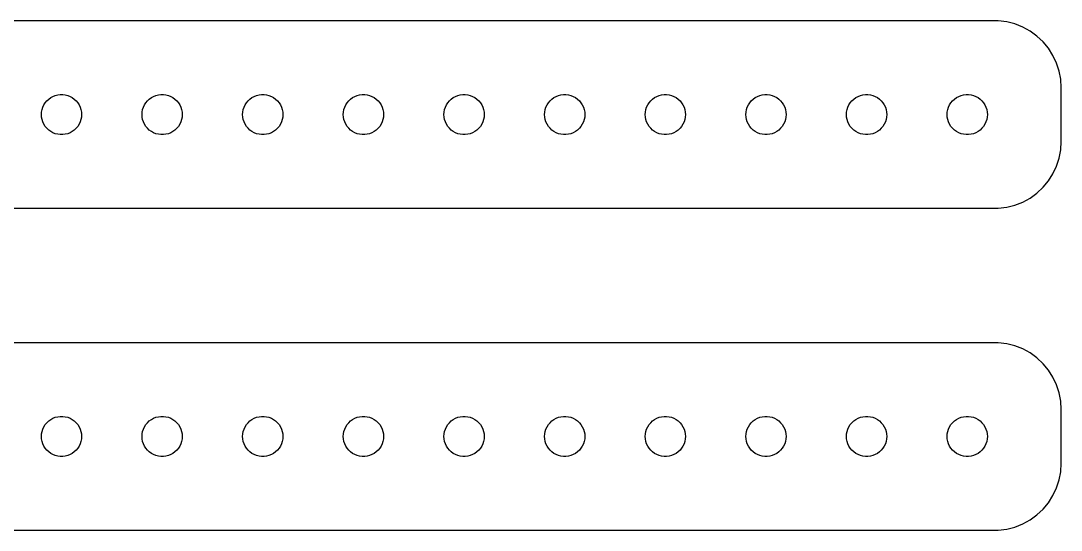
# Model space of a CAD drawing. Header units: metres. Extents: x -150 to 150, y 113 to 223.
# Drawn here: x 72 to 149.5, y 113 to 151 of the extents above; entities that cross this region are included whole.
import ezdxf

# ---------------------------------------------------------------- set-up
doc = ezdxf.new("R2010")
doc.units = ezdxf.units.M

msp = doc.modelspace()

# ---------------------------------------------------------------- linework, layer by layer
for p, q in [((144.814, 150.99), (-144.814, 150.99)), ((145.437, 150.911), (144.814, 150.99)), ((146.045, 150.755), (145.437, 150.911)), ((146.629, 150.524), (146.045, 150.755)), ((147.179, 150.222), (146.629, 150.524)), ((147.687, 149.853), (147.179, 150.222)), ((148.145, 149.423), (147.687, 149.853)), ((148.545, 148.939), (148.145, 149.423)), ((148.882, 148.409), (148.545, 148.939)), ((149.149, 147.841), (148.882, 148.409)), ((149.343, 147.243), (149.149, 147.841)), ((149.461, 146.627), (149.343, 147.243)), ((149.5, 146), (149.461, 146.627)), ((149.5, 142), (149.5, 146)), ((73.7865, 144.882), (73.9065, 145.027)), ((73.9065, 145.027), (74.0439, 145.156)), ((74.0439, 145.156), (74.1963, 145.266)), ((74.1963, 145.266), (74.3613, 145.357)), ((74.3613, 145.357), (74.5365, 145.427)), ((74.5365, 145.427), (74.7189, 145.473)), ((74.7189, 145.473), (74.9058, 145.497)), ((74.9058, 145.497), (75.0942, 145.497)), ((75.0942, 145.497), (75.2811, 145.473)), ((75.2811, 145.473), (75.4635, 145.427)), ((75.4635, 145.427), (75.6387, 145.357)), ((75.6387, 145.357), (75.8037, 145.266)), ((75.8037, 145.266), (75.9561, 145.156)), ((75.9561, 145.156), (76.0934, 145.027)), ((76.0934, 145.027), (76.2135, 144.882)), ((81.2865, 144.882), (81.4065, 145.027)), ((81.4065, 145.027), (81.5439, 145.156)), ((81.5439, 145.156), (81.6963, 145.266)), ((81.6963, 145.266), (81.8613, 145.357)), ((81.8613, 145.357), (82.0365, 145.427)), ((82.0365, 145.427), (82.2189, 145.473)), ((82.2189, 145.473), (82.4058, 145.497)), ((82.4058, 145.497), (82.5942, 145.497)), ((82.5942, 145.497), (82.7811, 145.473)), ((82.7811, 145.473), (82.9635, 145.427)), ((82.9635, 145.427), (83.1387, 145.357)), ((83.1387, 145.357), (83.3037, 145.266)), ((83.3037, 145.266), (83.4561, 145.156)), ((83.4561, 145.156), (83.5934, 145.027)), ((83.5934, 145.027), (83.7135, 144.882)), ((88.7865, 144.882), (88.9065, 145.027)), ((88.9065, 145.027), (89.0439, 145.156)), ((89.0439, 145.156), (89.1963, 145.266)), ((89.1963, 145.266), (89.3613, 145.357)), ((89.3613, 145.357), (89.5365, 145.427)), ((89.5365, 145.427), (89.7189, 145.473)), ((89.7189, 145.473), (89.9058, 145.497)), ((89.9058, 145.497), (90.0942, 145.497)), ((90.0942, 145.497), (90.2811, 145.473)), ((90.2811, 145.473), (90.4635, 145.427)), ((90.4635, 145.427), (90.6387, 145.357)), ((90.6387, 145.357), (90.8037, 145.266)), ((90.8037, 145.266), (90.9561, 145.156)), ((90.9561, 145.156), (91.0934, 145.027)), ((91.0934, 145.027), (91.2135, 144.882)), ((96.2865, 144.882), (96.4065, 145.027)), ((96.4065, 145.027), (96.5439, 145.156)), ((96.5439, 145.156), (96.6963, 145.266)), ((96.6963, 145.266), (96.8613, 145.357)), ((96.8613, 145.357), (97.0365, 145.427)), ((97.0365, 145.427), (97.2189, 145.473)), ((97.2189, 145.473), (97.4058, 145.497)), ((97.4058, 145.497), (97.5942, 145.497)), ((97.5942, 145.497), (97.7811, 145.473)), ((97.7811, 145.473), (97.9635, 145.427)), ((97.9635, 145.427), (98.1387, 145.357)), ((98.1387, 145.357), (98.3037, 145.266)), ((98.3037, 145.266), (98.4561, 145.156)), ((98.4561, 145.156), (98.5934, 145.027)), ((98.5934, 145.027), (98.7135, 144.882)), ((103.786, 144.882), (103.907, 145.027)), ((103.907, 145.027), (104.044, 145.156)), ((104.044, 145.156), (104.196, 145.266)), ((104.196, 145.266), (104.361, 145.357)), ((104.361, 145.357), (104.536, 145.427)), ((104.536, 145.427), (104.719, 145.473)), ((104.719, 145.473), (104.906, 145.497)), ((104.906, 145.497), (105.094, 145.497)), ((105.094, 145.497), (105.281, 145.473)), ((105.281, 145.473), (105.464, 145.427)), ((105.464, 145.427), (105.639, 145.357)), ((105.639, 145.357), (105.804, 145.266)), ((105.804, 145.266), (105.956, 145.156)), ((105.956, 145.156), (106.093, 145.027)), ((106.093, 145.027), (106.214, 144.882)), ((111.286, 144.882), (111.407, 145.027)), ((111.407, 145.027), (111.544, 145.156)), ((111.544, 145.156), (111.696, 145.266)), ((111.696, 145.266), (111.861, 145.357)), ((111.861, 145.357), (112.036, 145.427)), ((112.036, 145.427), (112.219, 145.473)), ((112.219, 145.473), (112.406, 145.497)), ((112.406, 145.497), (112.594, 145.497)), ((112.594, 145.497), (112.781, 145.473)), ((112.781, 145.473), (112.964, 145.427)), ((112.964, 145.427), (113.139, 145.357)), ((113.139, 145.357), (113.304, 145.266)), ((113.304, 145.266), (113.456, 145.156)), ((113.456, 145.156), (113.593, 145.027)), ((113.593, 145.027), (113.714, 144.882)), ((118.786, 144.882), (118.907, 145.027)), ((118.907, 145.027), (119.044, 145.156)), ((119.044, 145.156), (119.196, 145.266)), ((119.196, 145.266), (119.361, 145.357)), ((119.361, 145.357), (119.536, 145.427)), ((119.536, 145.427), (119.719, 145.473)), ((119.719, 145.473), (119.906, 145.497)), ((119.906, 145.497), (120.094, 145.497)), ((120.094, 145.497), (120.281, 145.473)), ((120.281, 145.473), (120.464, 145.427)), ((120.464, 145.427), (120.639, 145.357)), ((120.639, 145.357), (120.804, 145.266)), ((120.804, 145.266), (120.956, 145.156)), ((120.956, 145.156), (121.093, 145.027)), ((121.093, 145.027), (121.214, 144.882)), ((126.286, 144.882), (126.407, 145.027)), ((126.407, 145.027), (126.544, 145.156)), ((126.544, 145.156), (126.696, 145.266)), ((126.696, 145.266), (126.861, 145.357)), ((126.861, 145.357), (127.036, 145.427)), ((127.036, 145.427), (127.219, 145.473)), ((127.219, 145.473), (127.406, 145.497)), ((127.406, 145.497), (127.594, 145.497)), ((127.594, 145.497), (127.781, 145.473)), ((127.781, 145.473), (127.964, 145.427)), ((127.964, 145.427), (128.139, 145.357)), ((128.139, 145.357), (128.304, 145.266)), ((128.304, 145.266), (128.456, 145.156)), ((128.456, 145.156), (128.593, 145.027)), ((128.593, 145.027), (128.714, 144.882)), ((133.786, 144.882), (133.907, 145.027)), ((133.907, 145.027), (134.044, 145.156)), ((134.044, 145.156), (134.196, 145.266)), ((134.196, 145.266), (134.361, 145.357)), ((134.361, 145.357), (134.536, 145.427)), ((134.536, 145.427), (134.719, 145.473)), ((134.719, 145.473), (134.906, 145.497)), ((134.906, 145.497), (135.094, 145.497)), ((135.094, 145.497), (135.281, 145.473)), ((135.281, 145.473), (135.464, 145.427)), ((135.464, 145.427), (135.639, 145.357)), ((135.639, 145.357), (135.804, 145.266)), ((135.804, 145.266), (135.956, 145.156)), ((135.956, 145.156), (136.093, 145.027)), ((136.093, 145.027), (136.214, 144.882)), ((141.286, 144.882), (141.407, 145.027)), ((141.407, 145.027), (141.544, 145.156)), ((141.544, 145.156), (141.696, 145.266)), ((141.696, 145.266), (141.861, 145.357)), ((141.861, 145.357), (142.036, 145.427)), ((142.036, 145.427), (142.219, 145.473)), ((142.219, 145.473), (142.406, 145.497)), ((142.406, 145.497), (142.594, 145.497)), ((142.594, 145.497), (142.781, 145.473)), ((142.781, 145.473), (142.964, 145.427)), ((142.964, 145.427), (143.139, 145.357)), ((143.139, 145.357), (143.304, 145.266)), ((143.304, 145.266), (143.456, 145.156)), ((143.456, 145.156), (143.593, 145.027)), ((143.593, 145.027), (143.714, 144.882)), ((73.5118, 144.188), (73.5471, 144.373)), ((73.5471, 144.373), (73.6053, 144.552)), ((73.6053, 144.552), (73.6855, 144.723)), ((73.6855, 144.723), (73.7865, 144.882)), ((76.2135, 144.882), (76.3145, 144.723)), ((76.3145, 144.723), (76.3947, 144.552)), ((76.3947, 144.552), (76.4529, 144.373)), ((76.4529, 144.373), (76.4882, 144.188)), ((81.0118, 144.188), (81.0471, 144.373)), ((81.0471, 144.373), (81.1053, 144.552)), ((81.1053, 144.552), (81.1855, 144.723)), ((81.1855, 144.723), (81.2865, 144.882)), ((83.7135, 144.882), (83.8145, 144.723)), ((83.8145, 144.723), (83.8947, 144.552)), ((83.8947, 144.552), (83.9529, 144.373)), ((83.9529, 144.373), (83.9882, 144.188)), ((88.5118, 144.188), (88.5471, 144.373)), ((88.5471, 144.373), (88.6053, 144.552)), ((88.6053, 144.552), (88.6855, 144.723)), ((88.6855, 144.723), (88.7865, 144.882)), ((91.2135, 144.882), (91.3145, 144.723)), ((91.3145, 144.723), (91.3947, 144.552)), ((91.3947, 144.552), (91.4529, 144.373)), ((91.4529, 144.373), (91.4882, 144.188)), ((96.0118, 144.188), (96.0471, 144.373)), ((96.0471, 144.373), (96.1053, 144.552)), ((96.1053, 144.552), (96.1855, 144.723)), ((96.1855, 144.723), (96.2865, 144.882)), ((98.7135, 144.882), (98.8145, 144.723)), ((98.8145, 144.723), (98.8947, 144.552)), ((98.8947, 144.552), (98.9529, 144.373)), ((98.9529, 144.373), (98.9882, 144.188)), ((103.512, 144.188), (103.547, 144.373)), ((103.547, 144.373), (103.605, 144.552)), ((103.605, 144.552), (103.686, 144.723)), ((103.686, 144.723), (103.786, 144.882)), ((106.214, 144.882), (106.314, 144.723)), ((106.314, 144.723), (106.395, 144.552)), ((106.395, 144.552), (106.453, 144.373)), ((106.453, 144.373), (106.488, 144.188)), ((111.012, 144.188), (111.047, 144.373)), ((111.047, 144.373), (111.105, 144.552)), ((111.105, 144.552), (111.186, 144.723)), ((111.186, 144.723), (111.286, 144.882)), ((113.714, 144.882), (113.814, 144.723)), ((113.814, 144.723), (113.895, 144.552)), ((113.895, 144.552), (113.953, 144.373)), ((113.953, 144.373), (113.988, 144.188)), ((118.512, 144.188), (118.547, 144.373)), ((118.547, 144.373), (118.605, 144.552)), ((118.605, 144.552), (118.686, 144.723)), ((118.686, 144.723), (118.786, 144.882)), ((121.214, 144.882), (121.314, 144.723)), ((121.314, 144.723), (121.395, 144.552)), ((121.395, 144.552), (121.453, 144.373)), ((121.453, 144.373), (121.488, 144.188)), ((126.012, 144.188), (126.047, 144.373)), ((126.047, 144.373), (126.105, 144.552)), ((126.105, 144.552), (126.186, 144.723)), ((126.186, 144.723), (126.286, 144.882)), ((128.714, 144.882), (128.814, 144.723)), ((128.814, 144.723), (128.895, 144.552)), ((128.895, 144.552), (128.953, 144.373)), ((128.953, 144.373), (128.988, 144.188)), ((133.512, 144.188), (133.547, 144.373)), ((133.547, 144.373), (133.605, 144.552)), ((133.605, 144.552), (133.686, 144.723)), ((133.686, 144.723), (133.786, 144.882)), ((136.214, 144.882), (136.314, 144.723)), ((136.314, 144.723), (136.395, 144.552)), ((136.395, 144.552), (136.453, 144.373)), ((136.453, 144.373), (136.488, 144.188)), ((141.012, 144.188), (141.047, 144.373)), ((141.047, 144.373), (141.105, 144.552)), ((141.105, 144.552), (141.186, 144.723)), ((141.186, 144.723), (141.286, 144.882)), ((143.714, 144.882), (143.814, 144.723)), ((143.814, 144.723), (143.895, 144.552)), ((143.895, 144.552), (143.953, 144.373)), ((143.953, 144.373), (143.988, 144.188)), ((73.5, 144), (73.5118, 144.188)), ((73.5118, 143.812), (73.5, 144)), ((73.5471, 143.627), (73.5118, 143.812)), ((73.6053, 143.448), (73.5471, 143.627)), ((73.6855, 143.277), (73.6053, 143.448)), ((76.3947, 143.448), (76.3145, 143.277)), ((76.4529, 143.627), (76.3947, 143.448)), ((76.4882, 143.812), (76.4529, 143.627)), ((76.4882, 144.188), (76.5, 144)), ((76.5, 144), (76.4882, 143.812)), ((81, 144), (81.0118, 144.188)), ((81.0118, 143.812), (81, 144)), ((81.0471, 143.627), (81.0118, 143.812)), ((81.1053, 143.448), (81.0471, 143.627)), ((81.1855, 143.277), (81.1053, 143.448)), ((83.8947, 143.448), (83.8145, 143.277)), ((83.9529, 143.627), (83.8947, 143.448)), ((83.9882, 143.812), (83.9529, 143.627)), ((83.9882, 144.188), (84, 144)), ((84, 144), (83.9882, 143.812)), ((88.5, 144), (88.5118, 144.188)), ((88.5118, 143.812), (88.5, 144)), ((88.5471, 143.627), (88.5118, 143.812)), ((88.6053, 143.448), (88.5471, 143.627)), ((88.6855, 143.277), (88.6053, 143.448)), ((91.3947, 143.448), (91.3145, 143.277)), ((91.4529, 143.627), (91.3947, 143.448)), ((91.4882, 143.812), (91.4529, 143.627)), ((91.4882, 144.188), (91.5, 144)), ((91.5, 144), (91.4882, 143.812)), ((96, 144), (96.0118, 144.188)), ((96.0118, 143.812), (96, 144)), ((96.0471, 143.627), (96.0118, 143.812)), ((96.1053, 143.448), (96.0471, 143.627)), ((96.1855, 143.277), (96.1053, 143.448)), ((98.8947, 143.448), (98.8145, 143.277)), ((98.9529, 143.627), (98.8947, 143.448)), ((98.9882, 143.812), (98.9529, 143.627)), ((98.9882, 144.188), (99, 144)), ((99, 144), (98.9882, 143.812)), ((103.5, 144), (103.512, 144.188)), ((103.512, 143.812), (103.5, 144)), ((103.547, 143.627), (103.512, 143.812)), ((103.605, 143.448), (103.547, 143.627)), ((103.686, 143.277), (103.605, 143.448)), ((106.395, 143.448), (106.314, 143.277)), ((106.453, 143.627), (106.395, 143.448)), ((106.488, 143.812), (106.453, 143.627)), ((106.488, 144.188), (106.5, 144)), ((106.5, 144), (106.488, 143.812)), ((111, 144), (111.012, 144.188)), ((111.012, 143.812), (111, 144)), ((111.047, 143.627), (111.012, 143.812)), ((111.105, 143.448), (111.047, 143.627)), ((111.186, 143.277), (111.105, 143.448)), ((113.895, 143.448), (113.814, 143.277)), ((113.953, 143.627), (113.895, 143.448)), ((113.988, 143.812), (113.953, 143.627)), ((113.988, 144.188), (114, 144)), ((114, 144), (113.988, 143.812)), ((118.5, 144), (118.512, 144.188)), ((118.512, 143.812), (118.5, 144)), ((118.547, 143.627), (118.512, 143.812)), ((118.605, 143.448), (118.547, 143.627)), ((118.686, 143.277), (118.605, 143.448)), ((121.395, 143.448), (121.314, 143.277)), ((121.453, 143.627), (121.395, 143.448)), ((121.488, 143.812), (121.453, 143.627)), ((121.488, 144.188), (121.5, 144)), ((121.5, 144), (121.488, 143.812)), ((126, 144), (126.012, 144.188)), ((126.012, 143.812), (126, 144)), ((126.047, 143.627), (126.012, 143.812)), ((126.105, 143.448), (126.047, 143.627)), ((126.186, 143.277), (126.105, 143.448)), ((128.895, 143.448), (128.814, 143.277)), ((128.953, 143.627), (128.895, 143.448)), ((128.988, 143.812), (128.953, 143.627)), ((128.988, 144.188), (129, 144)), ((129, 144), (128.988, 143.812)), ((133.5, 144), (133.512, 144.188)), ((133.512, 143.812), (133.5, 144)), ((133.547, 143.627), (133.512, 143.812)), ((133.605, 143.448), (133.547, 143.627)), ((133.686, 143.277), (133.605, 143.448)), ((136.395, 143.448), (136.314, 143.277)), ((136.453, 143.627), (136.395, 143.448)), ((136.488, 143.812), (136.453, 143.627)), ((136.488, 144.188), (136.5, 144)), ((136.5, 144), (136.488, 143.812)), ((141, 144), (141.012, 144.188)), ((141.012, 143.812), (141, 144)), ((141.047, 143.627), (141.012, 143.812)), ((141.105, 143.448), (141.047, 143.627)), ((141.186, 143.277), (141.105, 143.448)), ((143.895, 143.448), (143.814, 143.277)), ((143.953, 143.627), (143.895, 143.448)), ((143.988, 143.812), (143.953, 143.627)), ((143.988, 144.188), (144, 144)), ((144, 144), (143.988, 143.812)), ((73.7865, 143.118), (73.6855, 143.277)), ((73.9065, 142.973), (73.7865, 143.118)), ((74.0439, 142.844), (73.9065, 142.973)), ((74.1963, 142.734), (74.0439, 142.844)), ((74.3613, 142.643), (74.1963, 142.734)), ((75.8037, 142.734), (75.6387, 142.643)), ((75.9561, 142.844), (75.8037, 142.734)), ((76.0934, 142.973), (75.9561, 142.844)), ((76.2135, 143.118), (76.0934, 142.973)), ((76.3145, 143.277), (76.2135, 143.118)), ((81.2865, 143.118), (81.1855, 143.277)), ((81.4065, 142.973), (81.2865, 143.118)), ((81.5439, 142.844), (81.4065, 142.973)), ((81.6963, 142.734), (81.5439, 142.844)), ((81.8613, 142.643), (81.6963, 142.734)), ((83.3037, 142.734), (83.1387, 142.643)), ((83.4561, 142.844), (83.3037, 142.734)), ((83.5934, 142.973), (83.4561, 142.844)), ((83.7135, 143.118), (83.5934, 142.973)), ((83.8145, 143.277), (83.7135, 143.118)), ((88.7865, 143.118), (88.6855, 143.277)), ((88.9065, 142.973), (88.7865, 143.118)), ((89.0439, 142.844), (88.9065, 142.973)), ((89.1963, 142.734), (89.0439, 142.844)), ((89.3613, 142.643), (89.1963, 142.734)), ((90.8037, 142.734), (90.6387, 142.643)), ((90.9561, 142.844), (90.8037, 142.734)), ((91.0934, 142.973), (90.9561, 142.844)), ((91.2135, 143.118), (91.0934, 142.973)), ((91.3145, 143.277), (91.2135, 143.118)), ((96.2865, 143.118), (96.1855, 143.277)), ((96.4065, 142.973), (96.2865, 143.118)), ((96.5439, 142.844), (96.4065, 142.973)), ((96.6963, 142.734), (96.5439, 142.844)), ((96.8613, 142.643), (96.6963, 142.734)), ((98.3037, 142.734), (98.1387, 142.643)), ((98.4561, 142.844), (98.3037, 142.734)), ((98.5934, 142.973), (98.4561, 142.844)), ((98.7135, 143.118), (98.5934, 142.973)), ((98.8145, 143.277), (98.7135, 143.118)), ((103.786, 143.118), (103.686, 143.277)), ((103.907, 142.973), (103.786, 143.118)), ((104.044, 142.844), (103.907, 142.973)), ((104.196, 142.734), (104.044, 142.844)), ((104.361, 142.643), (104.196, 142.734)), ((105.804, 142.734), (105.639, 142.643)), ((105.956, 142.844), (105.804, 142.734)), ((106.093, 142.973), (105.956, 142.844)), ((106.214, 143.118), (106.093, 142.973)), ((106.314, 143.277), (106.214, 143.118)), ((111.286, 143.118), (111.186, 143.277)), ((111.407, 142.973), (111.286, 143.118)), ((111.544, 142.844), (111.407, 142.973)), ((111.696, 142.734), (111.544, 142.844)), ((111.861, 142.643), (111.696, 142.734)), ((113.304, 142.734), (113.139, 142.643)), ((113.456, 142.844), (113.304, 142.734)), ((113.593, 142.973), (113.456, 142.844)), ((113.714, 143.118), (113.593, 142.973)), ((113.814, 143.277), (113.714, 143.118)), ((118.786, 143.118), (118.686, 143.277)), ((118.907, 142.973), (118.786, 143.118)), ((119.044, 142.844), (118.907, 142.973)), ((119.196, 142.734), (119.044, 142.844)), ((119.361, 142.643), (119.196, 142.734)), ((120.804, 142.734), (120.639, 142.643)), ((120.956, 142.844), (120.804, 142.734)), ((121.093, 142.973), (120.956, 142.844)), ((121.214, 143.118), (121.093, 142.973)), ((121.314, 143.277), (121.214, 143.118)), ((126.286, 143.118), (126.186, 143.277)), ((126.407, 142.973), (126.286, 143.118)), ((126.544, 142.844), (126.407, 142.973)), ((126.696, 142.734), (126.544, 142.844)), ((126.861, 142.643), (126.696, 142.734)), ((128.304, 142.734), (128.139, 142.643)), ((128.456, 142.844), (128.304, 142.734)), ((128.593, 142.973), (128.456, 142.844)), ((128.714, 143.118), (128.593, 142.973)), ((128.814, 143.277), (128.714, 143.118)), ((133.786, 143.118), (133.686, 143.277)), ((133.907, 142.973), (133.786, 143.118)), ((134.044, 142.844), (133.907, 142.973)), ((134.196, 142.734), (134.044, 142.844)), ((134.361, 142.643), (134.196, 142.734)), ((135.804, 142.734), (135.639, 142.643)), ((135.956, 142.844), (135.804, 142.734)), ((136.093, 142.973), (135.956, 142.844)), ((136.214, 143.118), (136.093, 142.973)), ((136.314, 143.277), (136.214, 143.118)), ((141.286, 143.118), (141.186, 143.277)), ((141.407, 142.973), (141.286, 143.118)), ((141.544, 142.844), (141.407, 142.973)), ((141.696, 142.734), (141.544, 142.844)), ((141.861, 142.643), (141.696, 142.734)), ((143.304, 142.734), (143.139, 142.643)), ((143.456, 142.844), (143.304, 142.734)), ((143.593, 142.973), (143.456, 142.844)), ((143.714, 143.118), (143.593, 142.973)), ((143.814, 143.277), (143.714, 143.118)), ((74.5365, 142.573), (74.3613, 142.643)), ((74.7189, 142.527), (74.5365, 142.573)), ((74.9058, 142.503), (74.7189, 142.527)), ((75.0942, 142.503), (74.9058, 142.503)), ((75.2811, 142.527), (75.0942, 142.503)), ((75.4635, 142.573), (75.2811, 142.527)), ((75.6387, 142.643), (75.4635, 142.573)), ((82.0365, 142.573), (81.8613, 142.643)), ((82.2189, 142.527), (82.0365, 142.573)), ((82.4058, 142.503), (82.2189, 142.527)), ((82.5942, 142.503), (82.4058, 142.503)), ((82.7811, 142.527), (82.5942, 142.503)), ((82.9635, 142.573), (82.7811, 142.527)), ((83.1387, 142.643), (82.9635, 142.573)), ((89.5365, 142.573), (89.3613, 142.643)), ((89.7189, 142.527), (89.5365, 142.573)), ((89.9058, 142.503), (89.7189, 142.527)), ((90.0942, 142.503), (89.9058, 142.503)), ((90.2811, 142.527), (90.0942, 142.503)), ((90.4635, 142.573), (90.2811, 142.527)), ((90.6387, 142.643), (90.4635, 142.573)), ((97.0365, 142.573), (96.8613, 142.643)), ((97.2189, 142.527), (97.0365, 142.573)), ((97.4058, 142.503), (97.2189, 142.527)), ((97.5942, 142.503), (97.4058, 142.503)), ((97.7811, 142.527), (97.5942, 142.503)), ((97.9635, 142.573), (97.7811, 142.527)), ((98.1387, 142.643), (97.9635, 142.573)), ((104.536, 142.573), (104.361, 142.643)), ((104.719, 142.527), (104.536, 142.573)), ((104.906, 142.503), (104.719, 142.527)), ((105.094, 142.503), (104.906, 142.503)), ((105.281, 142.527), (105.094, 142.503)), ((105.464, 142.573), (105.281, 142.527)), ((105.639, 142.643), (105.464, 142.573)), ((112.036, 142.573), (111.861, 142.643)), ((112.219, 142.527), (112.036, 142.573)), ((112.406, 142.503), (112.219, 142.527)), ((112.594, 142.503), (112.406, 142.503)), ((112.781, 142.527), (112.594, 142.503)), ((112.964, 142.573), (112.781, 142.527)), ((113.139, 142.643), (112.964, 142.573)), ((119.536, 142.573), (119.361, 142.643)), ((119.719, 142.527), (119.536, 142.573)), ((119.906, 142.503), (119.719, 142.527)), ((120.094, 142.503), (119.906, 142.503)), ((120.281, 142.527), (120.094, 142.503)), ((120.464, 142.573), (120.281, 142.527)), ((120.639, 142.643), (120.464, 142.573)), ((127.036, 142.573), (126.861, 142.643)), ((127.219, 142.527), (127.036, 142.573)), ((127.406, 142.503), (127.219, 142.527)), ((127.594, 142.503), (127.406, 142.503)), ((127.781, 142.527), (127.594, 142.503)), ((127.964, 142.573), (127.781, 142.527)), ((128.139, 142.643), (127.964, 142.573)), ((134.536, 142.573), (134.361, 142.643)), ((134.719, 142.527), (134.536, 142.573)), ((134.906, 142.503), (134.719, 142.527)), ((135.094, 142.503), (134.906, 142.503)), ((135.281, 142.527), (135.094, 142.503)), ((135.464, 142.573), (135.281, 142.527)), ((135.639, 142.643), (135.464, 142.573)), ((142.036, 142.573), (141.861, 142.643)), ((142.219, 142.527), (142.036, 142.573)), ((142.406, 142.503), (142.219, 142.527)), ((142.594, 142.503), (142.406, 142.503)), ((142.781, 142.527), (142.594, 142.503)), ((142.964, 142.573), (142.781, 142.527)), ((143.139, 142.643), (142.964, 142.573)), ((149.461, 141.373), (149.5, 142)), ((149.343, 140.757), (149.461, 141.373)), ((149.149, 140.159), (149.343, 140.757)), ((148.545, 139.061), (148.882, 139.591)), ((148.882, 139.591), (149.149, 140.159)), ((148.145, 138.577), (148.545, 139.061)), ((147.179, 137.778), (147.687, 138.147)), ((147.687, 138.147), (148.145, 138.577)), ((145.437, 137.089), (146.045, 137.245)), ((146.045, 137.245), (146.629, 137.476)), ((146.629, 137.476), (147.179, 137.778)), ((-144.814, 137.01), (144.814, 137.01)), ((144.814, 137.01), (145.437, 137.089)), ((144.814, 126.99), (-144.814, 126.99)), ((145.437, 126.911), (144.814, 126.99)), ((146.045, 126.755), (145.437, 126.911)), ((146.629, 126.524), (146.045, 126.755)), ((147.179, 126.222), (146.629, 126.524)), ((147.687, 125.853), (147.179, 126.222)), ((148.145, 125.423), (147.687, 125.853)), ((148.545, 124.939), (148.145, 125.423)), ((148.882, 124.409), (148.545, 124.939)), ((149.149, 123.841), (148.882, 124.409)), ((149.343, 123.243), (149.149, 123.841)), ((149.461, 122.627), (149.343, 123.243)), ((149.5, 122), (149.461, 122.627)), ((149.5, 118), (149.5, 122)), ((73.7865, 120.882), (73.9065, 121.027)), ((73.9065, 121.027), (74.0439, 121.156)), ((74.0439, 121.156), (74.1963, 121.266)), ((74.1963, 121.266), (74.3613, 121.357)), ((74.3613, 121.357), (74.5365, 121.427)), ((74.5365, 121.427), (74.7189, 121.473)), ((74.7189, 121.473), (74.9058, 121.497)), ((74.9058, 121.497), (75.0942, 121.497)), ((75.0942, 121.497), (75.2811, 121.473)), ((75.2811, 121.473), (75.4635, 121.427)), ((75.4635, 121.427), (75.6387, 121.357)), ((75.6387, 121.357), (75.8037, 121.266)), ((75.8037, 121.266), (75.9561, 121.156)), ((75.9561, 121.156), (76.0934, 121.027)), ((76.0934, 121.027), (76.2135, 120.882)), ((81.2865, 120.882), (81.4065, 121.027)), ((81.4065, 121.027), (81.5439, 121.156)), ((81.5439, 121.156), (81.6963, 121.266)), ((81.6963, 121.266), (81.8613, 121.357)), ((81.8613, 121.357), (82.0365, 121.427)), ((82.0365, 121.427), (82.2189, 121.473)), ((82.2189, 121.473), (82.4058, 121.497)), ((82.4058, 121.497), (82.5942, 121.497)), ((82.5942, 121.497), (82.7811, 121.473)), ((82.7811, 121.473), (82.9635, 121.427)), ((82.9635, 121.427), (83.1387, 121.357)), ((83.1387, 121.357), (83.3037, 121.266)), ((83.3037, 121.266), (83.4561, 121.156)), ((83.4561, 121.156), (83.5934, 121.027)), ((83.5934, 121.027), (83.7135, 120.882)), ((88.7865, 120.882), (88.9065, 121.027)), ((88.9065, 121.027), (89.0439, 121.156)), ((89.0439, 121.156), (89.1963, 121.266)), ((89.1963, 121.266), (89.3613, 121.357)), ((89.3613, 121.357), (89.5365, 121.427)), ((89.5365, 121.427), (89.7189, 121.473)), ((89.7189, 121.473), (89.9058, 121.497)), ((89.9058, 121.497), (90.0942, 121.497)), ((90.0942, 121.497), (90.2811, 121.473)), ((90.2811, 121.473), (90.4635, 121.427)), ((90.4635, 121.427), (90.6387, 121.357)), ((90.6387, 121.357), (90.8037, 121.266)), ((90.8037, 121.266), (90.9561, 121.156)), ((90.9561, 121.156), (91.0934, 121.027)), ((91.0934, 121.027), (91.2135, 120.882)), ((96.2865, 120.882), (96.4065, 121.027)), ((96.4065, 121.027), (96.5439, 121.156)), ((96.5439, 121.156), (96.6963, 121.266)), ((96.6963, 121.266), (96.8613, 121.357)), ((96.8613, 121.357), (97.0365, 121.427)), ((97.0365, 121.427), (97.2189, 121.473)), ((97.2189, 121.473), (97.4058, 121.497)), ((97.4058, 121.497), (97.5942, 121.497)), ((97.5942, 121.497), (97.7811, 121.473)), ((97.7811, 121.473), (97.9635, 121.427)), ((97.9635, 121.427), (98.1387, 121.357)), ((98.1387, 121.357), (98.3037, 121.266)), ((98.3037, 121.266), (98.4561, 121.156)), ((98.4561, 121.156), (98.5934, 121.027)), ((98.5934, 121.027), (98.7135, 120.882)), ((103.786, 120.882), (103.907, 121.027)), ((103.907, 121.027), (104.044, 121.156)), ((104.044, 121.156), (104.196, 121.266)), ((104.196, 121.266), (104.361, 121.357)), ((104.361, 121.357), (104.536, 121.427)), ((104.536, 121.427), (104.719, 121.473)), ((104.719, 121.473), (104.906, 121.497)), ((104.906, 121.497), (105.094, 121.497)), ((105.094, 121.497), (105.281, 121.473)), ((105.281, 121.473), (105.464, 121.427)), ((105.464, 121.427), (105.639, 121.357)), ((105.639, 121.357), (105.804, 121.266)), ((105.804, 121.266), (105.956, 121.156)), ((105.956, 121.156), (106.093, 121.027)), ((106.093, 121.027), (106.214, 120.882)), ((111.286, 120.882), (111.407, 121.027)), ((111.407, 121.027), (111.544, 121.156)), ((111.544, 121.156), (111.696, 121.266)), ((111.696, 121.266), (111.861, 121.357)), ((111.861, 121.357), (112.036, 121.427)), ((112.036, 121.427), (112.219, 121.473)), ((112.219, 121.473), (112.406, 121.497)), ((112.406, 121.497), (112.594, 121.497)), ((112.594, 121.497), (112.781, 121.473)), ((112.781, 121.473), (112.964, 121.427)), ((112.964, 121.427), (113.139, 121.357)), ((113.139, 121.357), (113.304, 121.266)), ((113.304, 121.266), (113.456, 121.156)), ((113.456, 121.156), (113.593, 121.027)), ((113.593, 121.027), (113.714, 120.882)), ((118.786, 120.882), (118.907, 121.027)), ((118.907, 121.027), (119.044, 121.156)), ((119.044, 121.156), (119.196, 121.266)), ((119.196, 121.266), (119.361, 121.357)), ((119.361, 121.357), (119.536, 121.427)), ((119.536, 121.427), (119.719, 121.473)), ((119.719, 121.473), (119.906, 121.497)), ((119.906, 121.497), (120.094, 121.497)), ((120.094, 121.497), (120.281, 121.473)), ((120.281, 121.473), (120.464, 121.427)), ((120.464, 121.427), (120.639, 121.357)), ((120.639, 121.357), (120.804, 121.266)), ((120.804, 121.266), (120.956, 121.156)), ((120.956, 121.156), (121.093, 121.027)), ((121.093, 121.027), (121.214, 120.882)), ((126.286, 120.882), (126.407, 121.027)), ((126.407, 121.027), (126.544, 121.156)), ((126.544, 121.156), (126.696, 121.266)), ((126.696, 121.266), (126.861, 121.357)), ((126.861, 121.357), (127.036, 121.427)), ((127.036, 121.427), (127.219, 121.473)), ((127.219, 121.473), (127.406, 121.497)), ((127.406, 121.497), (127.594, 121.497)), ((127.594, 121.497), (127.781, 121.473)), ((127.781, 121.473), (127.964, 121.427)), ((127.964, 121.427), (128.139, 121.357)), ((128.139, 121.357), (128.304, 121.266)), ((128.304, 121.266), (128.456, 121.156)), ((128.456, 121.156), (128.593, 121.027)), ((128.593, 121.027), (128.714, 120.882)), ((133.786, 120.882), (133.907, 121.027)), ((133.907, 121.027), (134.044, 121.156)), ((134.044, 121.156), (134.196, 121.266)), ((134.196, 121.266), (134.361, 121.357)), ((134.361, 121.357), (134.536, 121.427)), ((134.536, 121.427), (134.719, 121.473)), ((134.719, 121.473), (134.906, 121.497)), ((134.906, 121.497), (135.094, 121.497)), ((135.094, 121.497), (135.281, 121.473)), ((135.281, 121.473), (135.464, 121.427)), ((135.464, 121.427), (135.639, 121.357)), ((135.639, 121.357), (135.804, 121.266)), ((135.804, 121.266), (135.956, 121.156)), ((135.956, 121.156), (136.093, 121.027)), ((136.093, 121.027), (136.214, 120.882)), ((141.286, 120.882), (141.407, 121.027)), ((141.407, 121.027), (141.544, 121.156)), ((141.544, 121.156), (141.696, 121.266)), ((141.696, 121.266), (141.861, 121.357)), ((141.861, 121.357), (142.036, 121.427)), ((142.036, 121.427), (142.219, 121.473)), ((142.219, 121.473), (142.406, 121.497)), ((142.406, 121.497), (142.594, 121.497)), ((142.594, 121.497), (142.781, 121.473)), ((142.781, 121.473), (142.964, 121.427)), ((142.964, 121.427), (143.139, 121.357)), ((143.139, 121.357), (143.304, 121.266)), ((143.304, 121.266), (143.456, 121.156)), ((143.456, 121.156), (143.593, 121.027)), ((143.593, 121.027), (143.714, 120.882)), ((73.5, 120), (73.5118, 120.188)), ((73.5118, 120.188), (73.5471, 120.373)), ((73.5471, 120.373), (73.6053, 120.552)), ((73.6053, 120.552), (73.6855, 120.723)), ((73.6855, 120.723), (73.7865, 120.882)), ((76.2135, 120.882), (76.3145, 120.723)), ((76.3145, 120.723), (76.3947, 120.552)), ((76.3947, 120.552), (76.4529, 120.373)), ((76.4529, 120.373), (76.4882, 120.188)), ((76.4882, 120.188), (76.5, 120)), ((81, 120), (81.0118, 120.188)), ((81.0118, 120.188), (81.0471, 120.373)), ((81.0471, 120.373), (81.1053, 120.552)), ((81.1053, 120.552), (81.1855, 120.723)), ((81.1855, 120.723), (81.2865, 120.882)), ((83.7135, 120.882), (83.8145, 120.723)), ((83.8145, 120.723), (83.8947, 120.552)), ((83.8947, 120.552), (83.9529, 120.373)), ((83.9529, 120.373), (83.9882, 120.188)), ((83.9882, 120.188), (84, 120)), ((88.5, 120), (88.5118, 120.188)), ((88.5118, 120.188), (88.5471, 120.373)), ((88.5471, 120.373), (88.6053, 120.552)), ((88.6053, 120.552), (88.6855, 120.723)), ((88.6855, 120.723), (88.7865, 120.882)), ((91.2135, 120.882), (91.3145, 120.723)), ((91.3145, 120.723), (91.3947, 120.552)), ((91.3947, 120.552), (91.4529, 120.373)), ((91.4529, 120.373), (91.4882, 120.188)), ((91.4882, 120.188), (91.5, 120)), ((96, 120), (96.0118, 120.188)), ((96.0118, 120.188), (96.0471, 120.373)), ((96.0471, 120.373), (96.1053, 120.552)), ((96.1053, 120.552), (96.1855, 120.723)), ((96.1855, 120.723), (96.2865, 120.882)), ((98.7135, 120.882), (98.8145, 120.723)), ((98.8145, 120.723), (98.8947, 120.552)), ((98.8947, 120.552), (98.9529, 120.373)), ((98.9529, 120.373), (98.9882, 120.188)), ((98.9882, 120.188), (99, 120)), ((103.5, 120), (103.512, 120.188)), ((103.512, 120.188), (103.547, 120.373)), ((103.547, 120.373), (103.605, 120.552)), ((103.605, 120.552), (103.686, 120.723)), ((103.686, 120.723), (103.786, 120.882)), ((106.214, 120.882), (106.314, 120.723)), ((106.314, 120.723), (106.395, 120.552)), ((106.395, 120.552), (106.453, 120.373)), ((106.453, 120.373), (106.488, 120.188)), ((106.488, 120.188), (106.5, 120)), ((111, 120), (111.012, 120.188)), ((111.012, 120.188), (111.047, 120.373)), ((111.047, 120.373), (111.105, 120.552)), ((111.105, 120.552), (111.186, 120.723)), ((111.186, 120.723), (111.286, 120.882)), ((113.714, 120.882), (113.814, 120.723)), ((113.814, 120.723), (113.895, 120.552)), ((113.895, 120.552), (113.953, 120.373)), ((113.953, 120.373), (113.988, 120.188)), ((113.988, 120.188), (114, 120)), ((118.5, 120), (118.512, 120.188)), ((118.512, 120.188), (118.547, 120.373)), ((118.547, 120.373), (118.605, 120.552)), ((118.605, 120.552), (118.686, 120.723)), ((118.686, 120.723), (118.786, 120.882)), ((121.214, 120.882), (121.314, 120.723)), ((121.314, 120.723), (121.395, 120.552)), ((121.395, 120.552), (121.453, 120.373)), ((121.453, 120.373), (121.488, 120.188)), ((121.488, 120.188), (121.5, 120)), ((126, 120), (126.012, 120.188)), ((126.012, 120.188), (126.047, 120.373)), ((126.047, 120.373), (126.105, 120.552)), ((126.105, 120.552), (126.186, 120.723)), ((126.186, 120.723), (126.286, 120.882)), ((128.714, 120.882), (128.814, 120.723)), ((128.814, 120.723), (128.895, 120.552)), ((128.895, 120.552), (128.953, 120.373)), ((128.953, 120.373), (128.988, 120.188)), ((128.988, 120.188), (129, 120)), ((133.5, 120), (133.512, 120.188)), ((133.512, 120.188), (133.547, 120.373)), ((133.547, 120.373), (133.605, 120.552)), ((133.605, 120.552), (133.686, 120.723)), ((133.686, 120.723), (133.786, 120.882)), ((136.214, 120.882), (136.314, 120.723)), ((136.314, 120.723), (136.395, 120.552)), ((136.395, 120.552), (136.453, 120.373)), ((136.453, 120.373), (136.488, 120.188)), ((136.488, 120.188), (136.5, 120)), ((141, 120), (141.012, 120.188)), ((141.012, 120.188), (141.047, 120.373)), ((141.047, 120.373), (141.105, 120.552)), ((141.105, 120.552), (141.186, 120.723)), ((141.186, 120.723), (141.286, 120.882)), ((143.714, 120.882), (143.814, 120.723)), ((143.814, 120.723), (143.895, 120.552)), ((143.895, 120.552), (143.953, 120.373)), ((143.953, 120.373), (143.988, 120.188)), ((143.988, 120.188), (144, 120)), ((73.5118, 119.812), (73.5, 120)), ((73.5471, 119.627), (73.5118, 119.812)), ((73.6053, 119.448), (73.5471, 119.627)), ((73.6855, 119.277), (73.6053, 119.448)), ((76.3947, 119.448), (76.3145, 119.277)), ((76.4529, 119.627), (76.3947, 119.448)), ((76.4882, 119.812), (76.4529, 119.627)), ((76.5, 120), (76.4882, 119.812)), ((81.0118, 119.812), (81, 120)), ((81.0471, 119.627), (81.0118, 119.812)), ((81.1053, 119.448), (81.0471, 119.627)), ((81.1855, 119.277), (81.1053, 119.448)), ((83.8947, 119.448), (83.8145, 119.277)), ((83.9529, 119.627), (83.8947, 119.448)), ((83.9882, 119.812), (83.9529, 119.627)), ((84, 120), (83.9882, 119.812)), ((88.5118, 119.812), (88.5, 120)), ((88.5471, 119.627), (88.5118, 119.812)), ((88.6053, 119.448), (88.5471, 119.627)), ((88.6855, 119.277), (88.6053, 119.448)), ((91.3947, 119.448), (91.3145, 119.277)), ((91.4529, 119.627), (91.3947, 119.448)), ((91.4882, 119.812), (91.4529, 119.627)), ((91.5, 120), (91.4882, 119.812)), ((96.0118, 119.812), (96, 120)), ((96.0471, 119.627), (96.0118, 119.812)), ((96.1053, 119.448), (96.0471, 119.627)), ((96.1855, 119.277), (96.1053, 119.448)), ((98.8947, 119.448), (98.8145, 119.277)), ((98.9529, 119.627), (98.8947, 119.448)), ((98.9882, 119.812), (98.9529, 119.627)), ((99, 120), (98.9882, 119.812)), ((103.512, 119.812), (103.5, 120)), ((103.547, 119.627), (103.512, 119.812)), ((103.605, 119.448), (103.547, 119.627)), ((103.686, 119.277), (103.605, 119.448)), ((106.395, 119.448), (106.314, 119.277)), ((106.453, 119.627), (106.395, 119.448)), ((106.488, 119.812), (106.453, 119.627)), ((106.5, 120), (106.488, 119.812)), ((111.012, 119.812), (111, 120)), ((111.047, 119.627), (111.012, 119.812)), ((111.105, 119.448), (111.047, 119.627)), ((111.186, 119.277), (111.105, 119.448)), ((113.895, 119.448), (113.814, 119.277)), ((113.953, 119.627), (113.895, 119.448)), ((113.988, 119.812), (113.953, 119.627)), ((114, 120), (113.988, 119.812)), ((118.512, 119.812), (118.5, 120)), ((118.547, 119.627), (118.512, 119.812)), ((118.605, 119.448), (118.547, 119.627)), ((118.686, 119.277), (118.605, 119.448)), ((121.395, 119.448), (121.314, 119.277)), ((121.453, 119.627), (121.395, 119.448)), ((121.488, 119.812), (121.453, 119.627)), ((121.5, 120), (121.488, 119.812)), ((126.012, 119.812), (126, 120)), ((126.047, 119.627), (126.012, 119.812)), ((126.105, 119.448), (126.047, 119.627)), ((126.186, 119.277), (126.105, 119.448)), ((128.895, 119.448), (128.814, 119.277)), ((128.953, 119.627), (128.895, 119.448)), ((128.988, 119.812), (128.953, 119.627)), ((129, 120), (128.988, 119.812)), ((133.512, 119.812), (133.5, 120)), ((133.547, 119.627), (133.512, 119.812)), ((133.605, 119.448), (133.547, 119.627)), ((133.686, 119.277), (133.605, 119.448)), ((136.395, 119.448), (136.314, 119.277)), ((136.453, 119.627), (136.395, 119.448)), ((136.488, 119.812), (136.453, 119.627)), ((136.5, 120), (136.488, 119.812)), ((141.012, 119.812), (141, 120)), ((141.047, 119.627), (141.012, 119.812)), ((141.105, 119.448), (141.047, 119.627)), ((141.186, 119.277), (141.105, 119.448)), ((143.895, 119.448), (143.814, 119.277)), ((143.953, 119.627), (143.895, 119.448)), ((143.988, 119.812), (143.953, 119.627)), ((144, 120), (143.988, 119.812)), ((73.7865, 119.118), (73.6855, 119.277)), ((73.9065, 118.973), (73.7865, 119.118)), ((74.0439, 118.844), (73.9065, 118.973)), ((74.1963, 118.734), (74.0439, 118.844)), ((74.3613, 118.643), (74.1963, 118.734)), ((74.5365, 118.573), (74.3613, 118.643)), ((75.6387, 118.643), (75.4635, 118.573)), ((75.8037, 118.734), (75.6387, 118.643)), ((75.9561, 118.844), (75.8037, 118.734)), ((76.0934, 118.973), (75.9561, 118.844)), ((76.2135, 119.118), (76.0934, 118.973)), ((76.3145, 119.277), (76.2135, 119.118)), ((81.2865, 119.118), (81.1855, 119.277)), ((81.4065, 118.973), (81.2865, 119.118)), ((81.5439, 118.844), (81.4065, 118.973)), ((81.6963, 118.734), (81.5439, 118.844)), ((81.8613, 118.643), (81.6963, 118.734)), ((82.0365, 118.573), (81.8613, 118.643)), ((83.1387, 118.643), (82.9635, 118.573)), ((83.3037, 118.734), (83.1387, 118.643)), ((83.4561, 118.844), (83.3037, 118.734)), ((83.5934, 118.973), (83.4561, 118.844)), ((83.7135, 119.118), (83.5934, 118.973)), ((83.8145, 119.277), (83.7135, 119.118)), ((88.7865, 119.118), (88.6855, 119.277)), ((88.9065, 118.973), (88.7865, 119.118)), ((89.0439, 118.844), (88.9065, 118.973)), ((89.1963, 118.734), (89.0439, 118.844)), ((89.3613, 118.643), (89.1963, 118.734)), ((89.5365, 118.573), (89.3613, 118.643)), ((90.6387, 118.643), (90.4635, 118.573)), ((90.8037, 118.734), (90.6387, 118.643)), ((90.9561, 118.844), (90.8037, 118.734)), ((91.0934, 118.973), (90.9561, 118.844)), ((91.2135, 119.118), (91.0934, 118.973)), ((91.3145, 119.277), (91.2135, 119.118)), ((96.2865, 119.118), (96.1855, 119.277)), ((96.4065, 118.973), (96.2865, 119.118)), ((96.5439, 118.844), (96.4065, 118.973)), ((96.6963, 118.734), (96.5439, 118.844)), ((96.8613, 118.643), (96.6963, 118.734)), ((97.0365, 118.573), (96.8613, 118.643)), ((98.1387, 118.643), (97.9635, 118.573)), ((98.3037, 118.734), (98.1387, 118.643)), ((98.4561, 118.844), (98.3037, 118.734)), ((98.5934, 118.973), (98.4561, 118.844)), ((98.7135, 119.118), (98.5934, 118.973)), ((98.8145, 119.277), (98.7135, 119.118)), ((103.786, 119.118), (103.686, 119.277)), ((103.907, 118.973), (103.786, 119.118)), ((104.044, 118.844), (103.907, 118.973)), ((104.196, 118.734), (104.044, 118.844)), ((104.361, 118.643), (104.196, 118.734)), ((104.536, 118.573), (104.361, 118.643)), ((105.639, 118.643), (105.464, 118.573)), ((105.804, 118.734), (105.639, 118.643)), ((105.956, 118.844), (105.804, 118.734)), ((106.093, 118.973), (105.956, 118.844)), ((106.214, 119.118), (106.093, 118.973)), ((106.314, 119.277), (106.214, 119.118)), ((111.286, 119.118), (111.186, 119.277)), ((111.407, 118.973), (111.286, 119.118)), ((111.544, 118.844), (111.407, 118.973)), ((111.696, 118.734), (111.544, 118.844)), ((111.861, 118.643), (111.696, 118.734)), ((112.036, 118.573), (111.861, 118.643)), ((113.139, 118.643), (112.964, 118.573)), ((113.304, 118.734), (113.139, 118.643)), ((113.456, 118.844), (113.304, 118.734)), ((113.593, 118.973), (113.456, 118.844)), ((113.714, 119.118), (113.593, 118.973)), ((113.814, 119.277), (113.714, 119.118)), ((118.786, 119.118), (118.686, 119.277)), ((118.907, 118.973), (118.786, 119.118)), ((119.044, 118.844), (118.907, 118.973)), ((119.196, 118.734), (119.044, 118.844)), ((119.361, 118.643), (119.196, 118.734)), ((119.536, 118.573), (119.361, 118.643)), ((120.639, 118.643), (120.464, 118.573)), ((120.804, 118.734), (120.639, 118.643)), ((120.956, 118.844), (120.804, 118.734)), ((121.093, 118.973), (120.956, 118.844)), ((121.214, 119.118), (121.093, 118.973)), ((121.314, 119.277), (121.214, 119.118)), ((126.286, 119.118), (126.186, 119.277)), ((126.407, 118.973), (126.286, 119.118)), ((126.544, 118.844), (126.407, 118.973)), ((126.696, 118.734), (126.544, 118.844)), ((126.861, 118.643), (126.696, 118.734)), ((127.036, 118.573), (126.861, 118.643)), ((128.139, 118.643), (127.964, 118.573)), ((128.304, 118.734), (128.139, 118.643)), ((128.456, 118.844), (128.304, 118.734)), ((128.593, 118.973), (128.456, 118.844)), ((128.714, 119.118), (128.593, 118.973)), ((128.814, 119.277), (128.714, 119.118)), ((133.786, 119.118), (133.686, 119.277)), ((133.907, 118.973), (133.786, 119.118)), ((134.044, 118.844), (133.907, 118.973)), ((134.196, 118.734), (134.044, 118.844)), ((134.361, 118.643), (134.196, 118.734)), ((134.536, 118.573), (134.361, 118.643)), ((135.639, 118.643), (135.464, 118.573)), ((135.804, 118.734), (135.639, 118.643)), ((135.956, 118.844), (135.804, 118.734)), ((136.093, 118.973), (135.956, 118.844)), ((136.214, 119.118), (136.093, 118.973)), ((136.314, 119.277), (136.214, 119.118)), ((141.286, 119.118), (141.186, 119.277)), ((141.407, 118.973), (141.286, 119.118)), ((141.544, 118.844), (141.407, 118.973)), ((141.696, 118.734), (141.544, 118.844)), ((141.861, 118.643), (141.696, 118.734)), ((142.036, 118.573), (141.861, 118.643)), ((143.139, 118.643), (142.964, 118.573)), ((143.304, 118.734), (143.139, 118.643)), ((143.456, 118.844), (143.304, 118.734)), ((143.593, 118.973), (143.456, 118.844)), ((143.714, 119.118), (143.593, 118.973)), ((143.814, 119.277), (143.714, 119.118)), ((74.7189, 118.527), (74.5365, 118.573)), ((74.9058, 118.503), (74.7189, 118.527)), ((75.0942, 118.503), (74.9058, 118.503)), ((75.2811, 118.527), (75.0942, 118.503)), ((75.4635, 118.573), (75.2811, 118.527)), ((82.2189, 118.527), (82.0365, 118.573)), ((82.4058, 118.503), (82.2189, 118.527)), ((82.5942, 118.503), (82.4058, 118.503)), ((82.7811, 118.527), (82.5942, 118.503)), ((82.9635, 118.573), (82.7811, 118.527)), ((89.7189, 118.527), (89.5365, 118.573)), ((89.9058, 118.503), (89.7189, 118.527)), ((90.0942, 118.503), (89.9058, 118.503)), ((90.2811, 118.527), (90.0942, 118.503)), ((90.4635, 118.573), (90.2811, 118.527)), ((97.2189, 118.527), (97.0365, 118.573)), ((97.4058, 118.503), (97.2189, 118.527)), ((97.5942, 118.503), (97.4058, 118.503)), ((97.7811, 118.527), (97.5942, 118.503)), ((97.9635, 118.573), (97.7811, 118.527)), ((104.719, 118.527), (104.536, 118.573)), ((104.906, 118.503), (104.719, 118.527)), ((105.094, 118.503), (104.906, 118.503)), ((105.281, 118.527), (105.094, 118.503)), ((105.464, 118.573), (105.281, 118.527)), ((112.219, 118.527), (112.036, 118.573)), ((112.406, 118.503), (112.219, 118.527)), ((112.594, 118.503), (112.406, 118.503)), ((112.781, 118.527), (112.594, 118.503)), ((112.964, 118.573), (112.781, 118.527)), ((119.719, 118.527), (119.536, 118.573)), ((119.906, 118.503), (119.719, 118.527)), ((120.094, 118.503), (119.906, 118.503)), ((120.281, 118.527), (120.094, 118.503)), ((120.464, 118.573), (120.281, 118.527)), ((127.219, 118.527), (127.036, 118.573)), ((127.406, 118.503), (127.219, 118.527)), ((127.594, 118.503), (127.406, 118.503)), ((127.781, 118.527), (127.594, 118.503)), ((127.964, 118.573), (127.781, 118.527)), ((134.719, 118.527), (134.536, 118.573)), ((134.906, 118.503), (134.719, 118.527)), ((135.094, 118.503), (134.906, 118.503)), ((135.281, 118.527), (135.094, 118.503)), ((135.464, 118.573), (135.281, 118.527)), ((142.219, 118.527), (142.036, 118.573)), ((142.406, 118.503), (142.219, 118.527)), ((142.594, 118.503), (142.406, 118.503)), ((142.781, 118.527), (142.594, 118.503)), ((142.964, 118.573), (142.781, 118.527)), ((149.461, 117.373), (149.5, 118)), ((149.343, 116.757), (149.461, 117.373)), ((149.149, 116.159), (149.343, 116.757)), ((148.545, 115.061), (148.882, 115.591)), ((148.882, 115.591), (149.149, 116.159)), ((148.145, 114.577), (148.545, 115.061)), ((147.179, 113.778), (147.687, 114.147)), ((147.687, 114.147), (148.145, 114.577)), ((145.437, 113.089), (146.045, 113.245)), ((146.045, 113.245), (146.629, 113.476)), ((146.629, 113.476), (147.179, 113.778)), ((-144.814, 113.01), (144.814, 113.01)), ((144.814, 113.01), (145.437, 113.089))]:
    msp.add_line(p, q)

doc.saveas('drawing.dxf')
